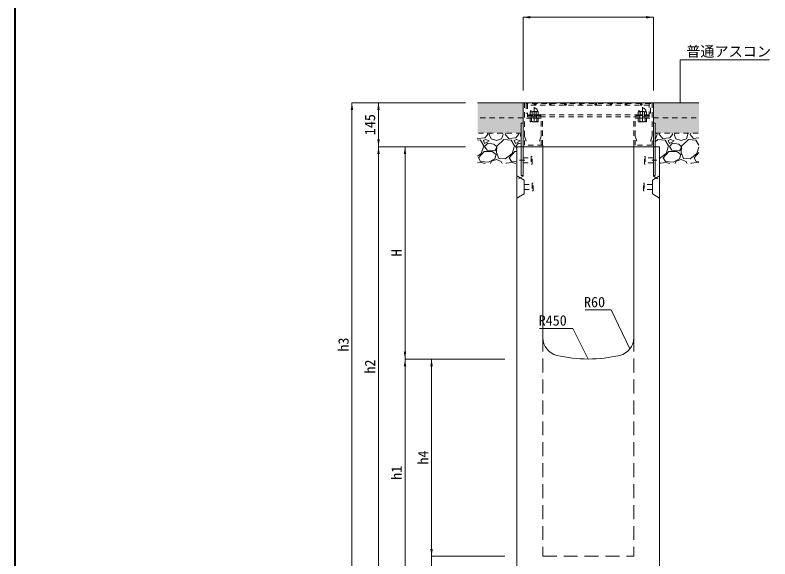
# Model space of a CAD drawing. Units: millimetres at full size. Extents: x 42559 to 133118, y -58351 to -47326.
# Drawn here: x 72126 to 74616, y -54270 to -52478 of the extents above; entities that cross this region are included whole.
import ezdxf
from ezdxf.enums import TextEntityAlignment as Align

# ---------------------------------------------------------------- set-up
doc = ezdxf.new("R2010")
doc.units = ezdxf.units.MM
doc.header["$LTSCALE"] = 23
for name, pattern in [('CHAIN', [18.5, 12, -1.5, 3.5, -1.5]), ('USER1', [1.35, 0.75, -0.6]), ('USER2', [3, 2, -1])]:
    doc.linetypes.add(name, pattern=pattern)
for name, color, linetype, lineweight in [('BT', 30, 'USER1', 13), ('インサート', 92, 'USER1', 9), ('グレーチング', 7, 'USER1', 13), ('ハッチング_基礎', 150, 'Continuous', 9), ('受枠', 3, 'Continuous', 9), ('図枠', 7, 'Continuous', 5), ('寸法線', 7, 'Continuous', 13), ('引出線', 4, 'Continuous', 13), ('本体', 2, 'Continuous', 13), ('舗装・基礎', 3, 'Continuous', 13)]:
    doc.layers.add(name, color=color, linetype=linetype, lineweight=lineweight)
doc.layers.add('ハッチング_舗装', color=7, linetype='Continuous')
doc.styles.add('ＭＳ ゴシック', font='')
doc.styles.get('ＭＳ ゴシック').set_extended_font_data('MS Gothic')

# ---------------------------------------------------------------- blocks, each defined once
blk = doc.blocks.new('filled_arrow')
at = {"color": 0, "linetype": 'Continuous', "lineweight": -2}
blk.add_solid([(7.5, 1.25), (0, 0), (7.5, -1.25)], dxfattribs=at)

msp = doc.modelspace()

# ---------------------------------------------------------------- hatches: boundary and pattern name
at = {"layer": 'ハッチング_舗装'}
for points in [[(73651.62, -52766.27), (73651.62, -52816.27), (73801.62, -52816.27), (73801.62, -52766.27)], [(74225.62, -52816.27), (74381.62, -52816.27), (74381.62, -52766.27), (74231.62, -52766.27), (74231.62, -52816.27)], [(73801.62, -52816.27), (73801.62, -52834.27), (73795.62, -52834.27), (73795.62, -52866.27), (73651.62, -52866.27), (73651.62, -52816.27)], [(74231.62, -52816.27), (74231.62, -52834.27), (74237.62, -52834.27), (74237.62, -52866.27), (74381.62, -52866.27), (74381.62, -52816.27)]]:
    msp.add_hatch(color=256, dxfattribs=at).paths.add_polyline_path(points)

# ---------------------------------------------------------------- linework, layer by layer
at = {"layer": 'BT'}
for p, q in [((73824.62, -52797.2), (73824.62, -52806.33)), ((73849.54, -52795.12), (73826.69, -52795.12)), ((73831.11, -52797.2), (73831.11, -52806.33)), ((73845.12, -52797.2), (73845.12, -52806.33)), ((73851.62, -52797.2), (73851.62, -52806.33)), ((74181.62, -52797.2), (74181.62, -52806.33)), ((74183.69, -52795.12), (74206.54, -52795.12)), ((74188.11, -52797.2), (74188.11, -52806.33)), ((74202.12, -52797.2), (74202.12, -52806.33)), ((74208.62, -52797.2), (74208.62, -52806.33)), ((73855.62, -52806.33), (73820.62, -52806.33)), ((73855.62, -52808.27), (73820.62, -52808.27)), ((73851.62, -52817.27), (73824.62, -52817.27)), ((73824.62, -52817.27), (73824.62, -52827.63)), ((73829.24, -52827.94), (73829.24, -52817.27)), ((73830.12, -52817.27), (73830.12, -52808.27)), ((73846.12, -52817.27), (73846.12, -52808.27)), ((73846.99, -52827.94), (73846.99, -52817.27)), ((73851.62, -52817.27), (73851.62, -52827.63)), ((74177.62, -52806.33), (74212.62, -52806.33)), ((74177.62, -52808.27), (74212.62, -52808.27)), ((74181.62, -52817.27), (74208.62, -52817.27)), ((74181.62, -52817.27), (74181.62, -52827.63)), ((74186.24, -52827.94), (74186.24, -52817.27)), ((74187.12, -52817.27), (74187.12, -52808.27)), ((74203.12, -52817.27), (74203.12, -52808.27)), ((74203.99, -52827.94), (74203.99, -52817.27)), ((74208.62, -52817.27), (74208.62, -52827.63)), ((73849.67, -52829.58), (73826.56, -52829.58)), ((74183.56, -52829.58), (74206.67, -52829.58))]:
    msp.add_line(p, q, dxfattribs=at)
for centre, radius, start, end in [((73826.69, -52797.2), 2.08, 90, 180), ((73838.12, -52795.12), 11.42, 0, 180), ((73838.12, -52809.87), 14.48, 61.04954, 118.95046), ((73849.54, -52797.2), 2.08, 0, 90), ((74183.69, -52797.2), 2.08, 90, 180), ((74195.12, -52795.12), 11.42, 0, 180), ((74195.12, -52809.87), 14.48, 61.04954, 118.95046), ((74206.54, -52797.2), 2.08, 0, 90), ((73820.62, -52807.33), 1, 90, 180), ((73820.62, -52807.27), 1, 180, 270), ((73826.56, -52827.63), 1.95, 180, 270), ((73838.12, -52797.67), 31.54, 253.6626, 286.3374), ((73849.67, -52827.63), 1.95, 270, 0), ((73855.62, -52807.33), 1, 0, 90), ((73855.62, -52807.27), 1, 270, 0), ((74177.62, -52807.33), 1, 90, 180), ((74177.62, -52807.27), 1, 180, 270), ((74183.56, -52827.63), 1.95, 180, 270), ((74195.12, -52797.67), 31.54, 253.6626, 286.3374), ((74206.67, -52827.63), 1.95, 270, 0), ((74212.62, -52807.33), 1, 0, 90), ((74212.62, -52807.27), 1, 270, 0)]:
    msp.add_arc(centre, radius, start, end, dxfattribs=at)
for points in [[(73826.69, -52795.78), (73826.06, -52795.9), (73825.02, -52796.27), (73824.62, -52797.2)], [(73831.11, -52797.2), (73829.69, -52796.26), (73828.16, -52795.69), (73826.69, -52795.78)], [(73845.12, -52797.2), (73846.54, -52796.26), (73848.07, -52795.69), (73849.54, -52795.78)], [(73849.54, -52795.78), (73850.17, -52795.9), (73851.21, -52796.27), (73851.62, -52797.2)], [(74183.69, -52795.78), (74183.06, -52795.9), (74182.02, -52796.27), (74181.62, -52797.2)], [(74188.11, -52797.2), (74186.69, -52796.26), (74185.16, -52795.69), (74183.69, -52795.78)], [(74202.12, -52797.2), (74203.54, -52796.26), (74205.07, -52795.69), (74206.54, -52795.78)], [(74206.54, -52795.78), (74207.17, -52795.9), (74208.21, -52796.27), (74208.62, -52797.2)], [(73826.08, -52828.93), (73825.64, -52828.86), (73824.77, -52828.72), (73824.62, -52827.26)], [(73829.24, -52827.94), (73828.19, -52828.6), (73827.11, -52829), (73826.08, -52828.93)], [(73846.99, -52827.94), (73848.04, -52828.6), (73849.12, -52829), (73850.15, -52828.93)], [(73850.15, -52828.93), (73850.59, -52828.86), (73851.46, -52828.72), (73851.62, -52827.26)], [(74183.08, -52828.93), (74182.64, -52828.86), (74181.77, -52828.72), (74181.62, -52827.26)], [(74186.24, -52827.94), (74185.19, -52828.6), (74184.11, -52829), (74183.08, -52828.93)], [(74203.99, -52827.94), (74205.04, -52828.6), (74206.12, -52829), (74207.15, -52828.93)], [(74207.15, -52828.93), (74207.59, -52828.86), (74208.46, -52828.72), (74208.62, -52827.26)]]:
    msp.add_open_spline(points, degree=3, dxfattribs=at)
at = {"layer": 'インサート'}
for p, q in [((73801.62, -52947.77), (73828.62, -52947.77)), ((73801.62, -52947.77), (73801.62, -52964.77)), ((73831.62, -52943.77), (73828.62, -52943.77)), ((73828.62, -52943.77), (73828.62, -52968.77)), ((73831.62, -52968.77), (73831.62, -52943.77)), ((74201.62, -52943.77), (74204.62, -52943.77)), ((74201.62, -52968.77), (74201.62, -52943.77)), ((74204.62, -52943.77), (74204.62, -52968.77)), ((74231.62, -52947.77), (74204.62, -52947.77)), ((74231.62, -52947.77), (74231.62, -52964.77)), ((73801.62, -52964.77), (73828.62, -52964.77)), ((73828.62, -52968.77), (73831.62, -52968.77)), ((74204.62, -52968.77), (74201.62, -52968.77)), ((74231.62, -52964.77), (74204.62, -52964.77)), ((73804.82, -53035.77), (73831.82, -53035.77)), ((73804.82, -53035.77), (73804.82, -53052.77)), ((73804.82, -53052.77), (73831.82, -53052.77)), ((73834.82, -53031.77), (73831.82, -53031.77)), ((73831.82, -53031.77), (73831.82, -53056.77)), ((73834.82, -53056.77), (73834.82, -53031.77)), ((74198.42, -53031.77), (74201.42, -53031.77)), ((74198.42, -53056.77), (74198.42, -53031.77)), ((74201.42, -53031.77), (74201.42, -53056.77)), ((74228.42, -53035.77), (74201.42, -53035.77)), ((74228.42, -53052.77), (74201.42, -53052.77)), ((74228.42, -53035.77), (74228.42, -53052.77)), ((73831.82, -53056.77), (73834.82, -53056.77)), ((74201.42, -53056.77), (74198.42, -53056.77))]:
    msp.add_line(p, q, dxfattribs=at)
at = {"layer": 'グレーチング'}
for p, q in [((73811.62, -52768.77), (73811.62, -52800.77)), ((74221.62, -52768.77), (73811.62, -52768.77)), ((73816.12, -52768.77), (73816.12, -52812.77)), ((74217.12, -52774.77), (73816.12, -52774.77)), ((73844.62, -52771.77), (73838.62, -52771.77)), ((73841.62, -52768.77), (73841.62, -52774.77)), ((73894.62, -52771.77), (73888.62, -52771.77)), ((73891.62, -52768.77), (73891.62, -52774.77)), ((73944.62, -52771.77), (73938.62, -52771.77)), ((73941.62, -52768.77), (73941.62, -52774.77)), ((73994.62, -52771.77), (73988.62, -52771.77)), ((73991.62, -52768.77), (73991.62, -52774.77)), ((74044.62, -52771.77), (74038.62, -52771.77)), ((74041.62, -52768.77), (74041.62, -52774.77)), ((74094.62, -52771.77), (74088.62, -52771.77)), ((74091.62, -52768.77), (74091.62, -52774.77)), ((74144.62, -52771.77), (74138.62, -52771.77)), ((74141.62, -52768.77), (74141.62, -52774.77)), ((74194.62, -52771.77), (74188.62, -52771.77)), ((74191.62, -52768.77), (74191.62, -52774.77)), ((74217.12, -52812.77), (74217.12, -52768.77)), ((74221.62, -52800.77), (74221.62, -52768.77)), ((73811.62, -52800.77), (73816.12, -52800.77)), ((74221.62, -52800.77), (74217.12, -52800.77)), ((74217.12, -52806.77), (73816.12, -52806.77)), ((73816.12, -52808.27), (73860.12, -52808.27)), ((74217.12, -52812.77), (73816.12, -52812.77)), ((73860.12, -52808.27), (73860.12, -52812.77)), ((74217.12, -52808.27), (74173.12, -52808.27)), ((74173.12, -52808.27), (74173.12, -52812.77))]:
    msp.add_line(p, q, dxfattribs=at)
for centre in [(73841.62, -52771.77), (73891.62, -52771.77), (73941.62, -52771.77), (73991.62, -52771.77), (74041.62, -52771.77), (74091.62, -52771.77), (74141.62, -52771.77), (74191.62, -52771.77)]:
    msp.add_circle(centre, 3, dxfattribs=at)
at = {"layer": 'ハッチング_基礎'}
for p, q in [((73685.12, -52871.65), (73675.98, -52881.81)), ((73684.1, -52866.57), (73682.93, -52866.27)), ((73685.12, -52871.65), (73684.1, -52866.57)), ((73690.2, -52871.65), (73696.3, -52885.87)), ((73691.22, -52871.65), (73693.52, -52866.27)), ((73730.84, -52885.87), (73735.92, -52871.65)), ((73733.44, -52866.27), (73735.92, -52871.65)), ((73743.03, -52871.65), (73745.05, -52866.27)), ((73754.21, -52883.84), (73743.03, -52871.65)), ((73786.72, -52871.65), (73777.58, -52881.81)), ((73785.7, -52866.57), (73784.53, -52866.27)), ((73786.72, -52871.65), (73785.7, -52866.57)), ((73791.8, -52871.65), (73795.62, -52880.55)), ((73792.82, -52871.65), (73795.12, -52866.27)), ((74238.84, -52885.87), (74243.92, -52871.65)), ((74241.44, -52866.27), (74243.92, -52871.65)), ((74251.03, -52871.65), (74253.05, -52866.27)), ((74262.21, -52883.84), (74251.03, -52871.65)), ((74294.72, -52871.65), (74285.58, -52881.81)), ((74293.7, -52866.57), (74292.53, -52866.27)), ((74294.72, -52871.65), (74293.7, -52866.57)), ((74299.8, -52871.65), (74305.9, -52885.87)), ((74300.82, -52871.65), (74303.12, -52866.27)), ((74340.44, -52885.87), (74345.52, -52871.65)), ((74343.04, -52866.27), (74345.52, -52871.65)), ((74352.63, -52871.65), (74354.65, -52866.27)), ((74363.81, -52883.84), (74352.63, -52871.65)), ((73652.61, -52883.84), (73651.62, -52882.75)), ((73660.74, -52889.93), (73651.62, -52889.17)), ((73675.98, -52881.81), (73652.61, -52883.84)), ((73671.91, -52908.22), (73660.74, -52889.93)), ((73678.01, -52887.9), (73670.9, -52890.95)), ((73670.9, -52890.95), (73674.96, -52901.11)), ((73674.96, -52901.11), (73690.2, -52891.97)), ((73685.12, -52900.09), (73674.96, -52910.25)), ((73690.2, -52891.97), (73678.01, -52887.9)), ((73705.44, -52903.14), (73685.12, -52900.09)), ((73696.3, -52885.87), (73713.57, -52890.95)), ((73713.57, -52910.25), (73705.44, -52903.14)), ((73713.57, -52890.95), (73730.84, -52885.87)), ((73737.95, -52887.9), (73714.58, -52909.24)), ((73762.34, -52889.93), (73737.95, -52887.9)), ((73777.58, -52881.81), (73754.21, -52883.84)), ((73773.51, -52908.22), (73762.34, -52889.93)), ((73779.61, -52887.9), (73772.5, -52890.95)), ((73772.5, -52890.95), (73776.56, -52901.11)), ((73776.56, -52901.11), (73791.8, -52891.97)), ((73786.72, -52900.09), (73776.56, -52910.25)), ((73791.8, -52891.97), (73779.61, -52887.9)), ((73795.62, -52901.43), (73786.72, -52900.09)), ((74237.62, -52886.23), (74238.84, -52885.87)), ((74245.95, -52887.9), (74237.62, -52895.51)), ((74270.34, -52889.93), (74245.95, -52887.9)), ((74285.58, -52881.81), (74262.21, -52883.84)), ((74281.51, -52908.22), (74270.34, -52889.93)), ((74287.61, -52887.9), (74280.5, -52890.95)), ((74280.5, -52890.95), (74284.56, -52901.11)), ((74284.56, -52901.11), (74299.8, -52891.97)), ((74294.72, -52900.09), (74284.56, -52910.25)), ((74299.8, -52891.97), (74287.61, -52887.9)), ((74315.04, -52903.14), (74294.72, -52900.09)), ((74305.9, -52885.87), (74323.17, -52890.95)), ((74323.17, -52910.25), (74315.04, -52903.14)), ((74323.17, -52890.95), (74340.44, -52885.87)), ((74347.55, -52887.9), (74324.18, -52909.24)), ((74371.94, -52889.93), (74347.55, -52887.9)), ((74381.62, -52882.29), (74363.81, -52883.84)), ((74381.62, -52905.77), (74371.94, -52889.93)), ((73654.64, -52947.85), (73672.93, -52927.53)), ((73663.78, -52933.62), (73671.91, -52908.22)), ((73672.93, -52927.53), (73699.34, -52927.53)), ((73674.96, -52910.25), (73683.09, -52922.45)), ((73683.09, -52922.45), (73708.49, -52925.49)), ((73699.34, -52927.53), (73712.55, -52936.67)), ((73708.49, -52925.49), (73713.57, -52916.35)), ((73714.58, -52909.24), (73713.57, -52930.57)), ((73713.57, -52916.35), (73713.57, -52910.25)), ((73756.24, -52947.85), (73774.53, -52927.53)), ((73765.38, -52933.62), (73773.51, -52908.22)), ((73774.53, -52927.53), (73781.62, -52927.53)), ((73776.56, -52910.25), (73781.62, -52917.84)), ((74264.24, -52947.85), (74282.53, -52927.53)), ((74273.38, -52933.62), (74281.51, -52908.22)), ((74282.53, -52927.53), (74308.94, -52927.53)), ((74284.56, -52910.25), (74292.69, -52922.45)), ((74292.69, -52922.45), (74318.09, -52925.49)), ((74308.94, -52927.53), (74322.15, -52936.67)), ((74318.09, -52925.49), (74323.17, -52916.35)), ((74324.18, -52909.24), (74323.17, -52930.57)), ((74323.17, -52916.35), (74323.17, -52910.25)), ((74374.98, -52933.62), (74381.62, -52912.9)), ((73651.62, -52943.02), (73663.78, -52933.62)), ((73661.75, -52960.04), (73654.64, -52947.85)), ((73708.49, -52950.89), (73687.15, -52962.07)), ((73712.55, -52936.67), (73708.49, -52950.89)), ((73713.57, -52930.57), (73721.7, -52949.88)), ((73721.7, -52949.88), (73743.03, -52950.89)), ((73743.03, -52950.89), (73765.38, -52933.62)), ((73763.35, -52960.04), (73756.24, -52947.85)), ((74251.62, -52950.44), (74273.38, -52933.62)), ((74271.35, -52960.04), (74264.24, -52947.85)), ((74318.09, -52950.89), (74296.75, -52962.07)), ((74322.15, -52936.67), (74318.09, -52950.89)), ((74323.17, -52930.57), (74331.3, -52949.88)), ((74331.3, -52949.88), (74352.63, -52950.89)), ((74352.63, -52950.89), (74374.98, -52933.62)), ((74365.84, -52947.85), (74381.62, -52930.32)), ((74372.95, -52960.04), (74365.84, -52947.85)), ((73663.78, -52963.09), (73651.62, -52964.37)), ((73687.15, -52962.07), (73661.75, -52960.04)), ((73676.53, -52966.27), (73663.78, -52963.09)), ((73694.2, -52966.27), (73697.31, -52959.02)), ((73697.31, -52959.02), (73713.57, -52953.94)), ((73713.57, -52953.94), (73729.82, -52960.04)), ((73729.82, -52960.04), (73732.7, -52966.27)), ((73745.65, -52966.27), (73746.08, -52965.12)), ((73765.38, -52963.09), (73746.08, -52965.12)), ((73781.62, -52961.5), (73763.35, -52960.04)), ((73778.13, -52966.27), (73765.38, -52963.09)), ((74253.65, -52966.27), (74254.08, -52965.12)), ((74273.38, -52963.09), (74254.08, -52965.12)), ((74296.75, -52962.07), (74271.35, -52960.04)), ((74286.13, -52966.27), (74273.38, -52963.09)), ((74303.8, -52966.27), (74306.91, -52959.02)), ((74306.91, -52959.02), (74323.17, -52953.94)), ((74323.17, -52953.94), (74339.42, -52960.04)), ((74339.42, -52960.04), (74342.3, -52966.27)), ((74355.25, -52966.27), (74355.68, -52965.12)), ((74374.98, -52963.09), (74355.68, -52965.12)), ((74381.62, -52960.73), (74372.95, -52960.04)), ((74381.62, -52964.74), (74374.98, -52963.09))]:
    msp.add_line(p, q, dxfattribs=at)
at = {"layer": '受枠'}
for p, q in [((73801.62, -52766.27), (74231.62, -52766.27)), ((73801.62, -53006.27), (73801.62, -52766.27)), ((74231.62, -53006.27), (74231.62, -52766.27)), ((73795.62, -52834.27), (73795.62, -53006.27)), ((73801.62, -52834.27), (73795.62, -52834.27)), ((74231.62, -52834.27), (74237.62, -52834.27)), ((74237.62, -52834.27), (74237.62, -53006.27)), ((74231.62, -52911.27), (73801.62, -52911.27)), ((73795.62, -53006.27), (73801.62, -53006.27)), ((74237.62, -53006.27), (74231.62, -53006.27))]:
    msp.add_line(p, q, dxfattribs=at)
at = {"layer": '受枠', "linetype": 'USER1'}
for p, q in [((73806.12, -52766.27), (73806.12, -52906.77)), ((74227.12, -52766.27), (74227.12, -52906.77)), ((73866.12, -52812.77), (73806.12, -52812.77)), ((73861.62, -52817.27), (73806.12, -52817.27)), ((73861.62, -52906.77), (73861.62, -52817.27)), ((73866.12, -52906.77), (73866.12, -52812.77)), ((74167.12, -52906.77), (74167.12, -52812.77)), ((74167.12, -52812.77), (74227.12, -52812.77)), ((74171.62, -52906.77), (74171.62, -52817.27)), ((74171.62, -52817.27), (74227.12, -52817.27)), ((73806.12, -52876.77), (73816.12, -52906.77)), ((73861.62, -52876.77), (73851.62, -52906.77)), ((74171.62, -52876.77), (74181.62, -52906.77)), ((74227.12, -52876.77), (74217.12, -52906.77)), ((73866.62, -52906.77), (73806.12, -52906.77)), ((73866.62, -52906.77), (73866.62, -52911.27)), ((74227.12, -52906.77), (74166.62, -52906.77)), ((74166.62, -52911.27), (74166.62, -52906.77))]:
    msp.add_line(p, q, dxfattribs=at)
at = {"layer": '受枠', "linetype": 'CHAIN'}
for p, q in [((73838.12, -52830.32), (73838.12, -52781.58)), ((74195.12, -52830.32), (74195.12, -52781.58)), ((73789.95, -52956.27), (73807.28, -52956.27)), ((74243.28, -52956.27), (74225.95, -52956.27))]:
    msp.add_line(p, q, dxfattribs=at)
at = {"layer": '図枠', "lineweight": 40}
msp.add_line((72126.2, -56830.02), (72126.2, -49905.02), dxfattribs=at)
at = {"layer": '寸法線'}
for p, q in [((73801.62, -52484.75), (74231.62, -52484.75)), ((73801.62, -52726.27), (73801.62, -52484.75)), ((74231.62, -52726.27), (74231.62, -52484.75)), ((73237.29, -54361.27), (73237.29, -52766.27)), ((73611.62, -52766.27), (73237.29, -52766.27)), ((73324.79, -52911.27), (73324.79, -52766.27)), ((73611.62, -52766.27), (73324.79, -52766.27)), ((73611.62, -52911.27), (73324.79, -52911.27)), ((73324.79, -54361.27), (73324.79, -52911.27)), ((73611.62, -52911.27), (73324.79, -52911.27)), ((73412.29, -53611.27), (73412.29, -52911.27)), ((73611.62, -52911.27), (73412.29, -52911.27)), ((73741.62, -53611.27), (73412.29, -53611.27)), ((73412.29, -54361.27), (73412.29, -53611.27)), ((73741.62, -53611.27), (73412.29, -53611.27)), ((73499.79, -53611.27), (73499.79, -54261.27)), ((73741.62, -53611.27), (73499.79, -53611.27)), ((73499.79, -54213.27), (73499.79, -54409.27)), ((73741.62, -54261.27), (73499.79, -54261.27)), ((73741.62, -54261.27), (73499.79, -54261.27))]:
    msp.add_line(p, q, dxfattribs=at)
at = {"layer": '引出線'}
for points in [[(74319.64, -52766.27), (74319.64, -52625.52), (74614.48, -52625.52)], [(74153.68, -53577.95), (74092.22, -53449.46), (74006.07, -53449.46)], [(74016.62, -53611.27), (73965.84, -53510.08), (73856.3, -53510.08)]]:
    msp.add_lwpolyline(points, dxfattribs=at)
at = {"layer": '本体'}
for p, q in [((73781.62, -52911.27), (73781.62, -54361.27)), ((73781.62, -52911.27), (73866.62, -52911.27)), ((73866.62, -52911.27), (73866.62, -53540.74)), ((74166.62, -52911.27), (74251.62, -52911.27)), ((74166.62, -52911.27), (74166.62, -53540.74)), ((74251.62, -52911.27), (74251.62, -54361.27))]:
    msp.add_line(p, q, dxfattribs=at)
at = {"layer": '本体', "linetype": 'USER1'}
for p, q in [((73801.62, -52911.27), (73801.62, -53008.27)), ((74231.62, -52911.27), (74231.62, -53008.27)), ((73801.62, -53008.27), (73781.62, -53020.77)), ((74231.62, -53008.27), (74251.62, -53020.77))]:
    msp.add_line(p, q, dxfattribs=at)
at = {"layer": '本体', "lineweight": 9}
for p, q in [((73781.62, -53007.27), (73804.82, -53021.77)), ((73804.82, -53021.77), (73804.82, -53066.77)), ((74251.62, -53007.27), (74228.42, -53021.77)), ((74228.42, -53021.77), (74228.42, -53066.77)), ((73804.82, -53066.77), (73781.62, -53081.27)), ((74228.42, -53066.77), (74251.62, -53081.27))]:
    msp.add_line(p, q, dxfattribs=at)
at = {"layer": '本体', "linetype": 'USER2', "lineweight": 15}
for p, q in [((73866.62, -53540.74), (73866.62, -54261.27)), ((74166.62, -53540.74), (74166.62, -54261.27)), ((73866.62, -54261.27), (74166.62, -54261.27))]:
    msp.add_line(p, q, dxfattribs=at)
at = {"layer": '本体'}
for centre, radius, start, end in [((73926.62, -53540.74), 60, 180, 256.65764), ((74106.62, -53540.74), 60, 283.34236, 0), ((74016.62, -53161.27), 450, 256.65764, 283.34236)]:
    msp.add_arc(centre, radius, start, end, dxfattribs=at)
at = {"layer": '舗装・基礎'}
for p, q in [((73801.62, -52766.27), (73651.62, -52766.27)), ((74231.62, -52766.27), (74381.62, -52766.27))]:
    msp.add_line(p, q, dxfattribs=at)
at = {"layer": '舗装・基礎', "linetype": 'USER1'}
for p, q in [((73801.62, -52816.27), (73651.62, -52816.27)), ((74231.62, -52816.27), (74381.62, -52816.27)), ((73795.62, -52866.27), (73651.62, -52866.27)), ((74237.62, -52866.27), (74381.62, -52866.27))]:
    msp.add_line(p, q, dxfattribs=at)

# ---------------------------------------------------------------- block references
at = {"layer": '寸法線', "xscale": 3.2, "yscale": 3.2}
msp.add_blockref('filled_arrow', (73801.62, -52484.75), dxfattribs=at)
for p, rotation in [((74231.62, -52484.75), 180), ((73237.29, -52766.27), 270), ((73324.79, -52766.27), 270), ((73324.79, -52911.27), 90), ((73324.79, -52911.27), 270), ((73412.29, -52911.27), 270), ((73412.29, -53611.27), 90), ((73412.29, -53611.27), 270), ((73499.79, -53611.27), 270), ((73499.79, -54261.27), 90), ((73499.79, -54261.27), 90)]:
    msp.add_blockref('filled_arrow', p, dxfattribs=dict(at, rotation=rotation))
at = {"layer": '引出線', "xscale": 0.16, "yscale": 0.16}
for p, rotation in [((74319.64, -52766.27), 90), ((74153.68, -53577.95), 115.6), ((74016.62, -53611.27), 116.6)]:
    msp.add_blockref('filled_arrow', p, dxfattribs=dict(at, rotation=rotation))

# ---------------------------------------------------------------- texts
at = {"layer": '寸法線', "style": 'ＭＳ ゴシック'}
for s, p in [('145', (73296.79, -52838.77)), ('H', (73384.29, -53261.27)), ('h3', (73209.29, -53563.77)), ('h2', (73296.79, -53636.27)), ('h4', (73471.79, -53936.27)), ('h1', (73384.29, -53986.27))]:
    msp.add_text(s, height=34.18, rotation=90, dxfattribs=at).set_placement(p, align=Align.MIDDLE_CENTER)
at = {"layer": '引出線', "style": 'ＭＳ ゴシック'}
msp.add_text('普通アスコン', height=34.18, dxfattribs=at).set_placement((74339.64, -52580.31), align=Align.TOP_LEFT)
for s, p in [('R60', (74072.22, -53406.26)), ('R450', (73945.84, -53466.88))]:
    msp.add_text(s, height=34.18, dxfattribs=at).set_placement(p, align=Align.TOP_RIGHT)

doc.saveas('drawing.dxf')
